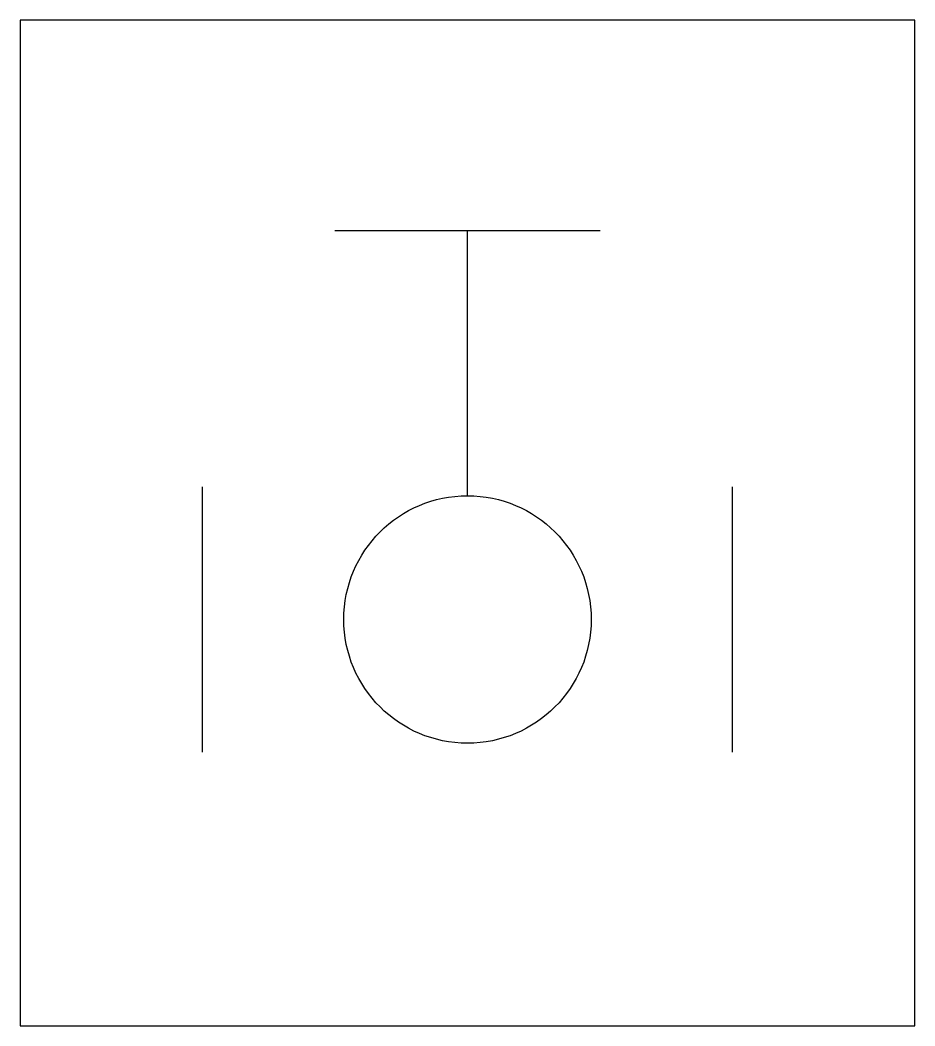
# Model space of a CAD drawing. Header units: millimetres. Extents: x -2890.257 to -2889.852, y 1170.522 to 1170.977.
import ezdxf

# ---------------------------------------------------------------- set-up
doc = ezdxf.new("R2010")
doc.units = ezdxf.units.MM
doc.header["$LTSCALE"] = 10
doc.layers.add('Hds_símbolos', color=2, linetype='Continuous')

msp = doc.modelspace()

# ---------------------------------------------------------------- linework, layer by layer
at = {"layer": 'Hds_símbolos'}
for p, q in [((-2890.11474, 1170.88154), (-2889.99474, 1170.88154)), ((-2890.05474, 1170.76154), (-2890.05474, 1170.88154)), ((-2890.17474, 1170.64554), (-2890.17474, 1170.76554)), ((-2889.93474, 1170.64554), (-2889.93474, 1170.76554))]:
    msp.add_line(p, q, dxfattribs=at)
at = {"layer": 'Hds_símbolos', "color": 2, "linetype": 'Continuous'}
msp.add_lwpolyline([(-2890.25729, 1170.97675), (-2890.25729, 1170.52163), (-2889.85218, 1170.52163), (-2889.85218, 1170.97675)], close=True, dxfattribs=at)
at = {"layer": 'Hds_símbolos', "color": 2}
msp.add_circle((-2890.05474, 1170.70554), 0.056, dxfattribs=at)

doc.saveas('drawing.dxf')
